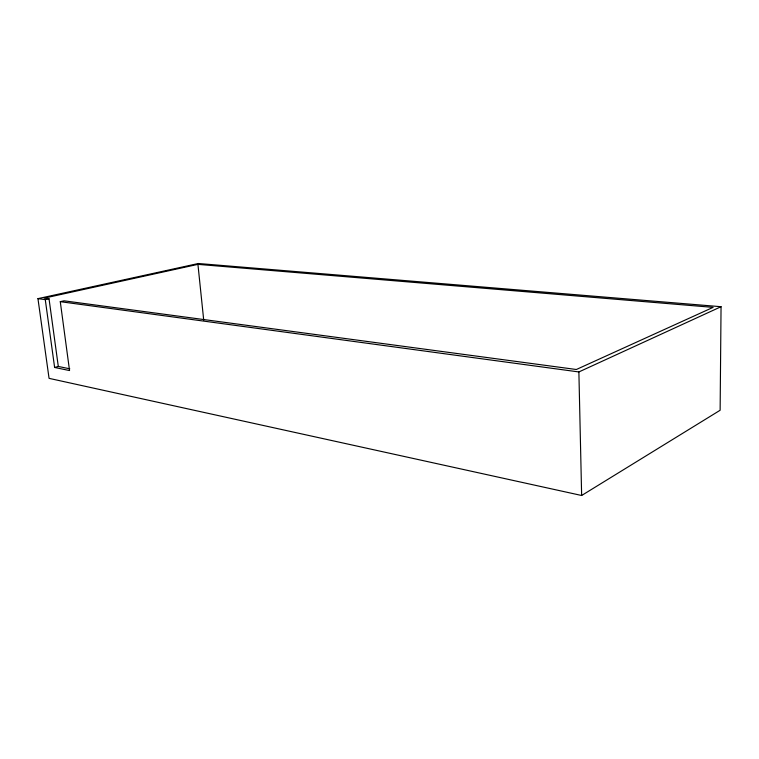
<?xml version="1.0" encoding="UTF-8"?>
<svg xmlns="http://www.w3.org/2000/svg" width="759" height="759" viewBox="0 0 759 759"><rect width="100%" height="100%" fill="white"/><g stroke="black" fill="none" stroke-linecap="round" stroke-linejoin="round"><path stroke-width="1.14" d="M721.05 306.712L720.13 410.258L581.641 495.494L49.06 378.352L37.95 298.638L198.336 263.506L721.05 306.712L578.88 371.948L60.274 301.665L69.543 370.553L54.62 367.46L45.274 299.634L37.95 298.638M54.62 367.46L58.301 366.455L69.8 368.808M60.274 301.665L64.06 300.82L576.347 369.5L713.099 307.367L197.928 264.36L44.136 298.145L49.031 298.799L58.301 366.455M45.274 299.634L49.031 298.799M197.928 264.36L203.725 320.213M578.88 371.948L581.641 495.494"/></g></svg>
